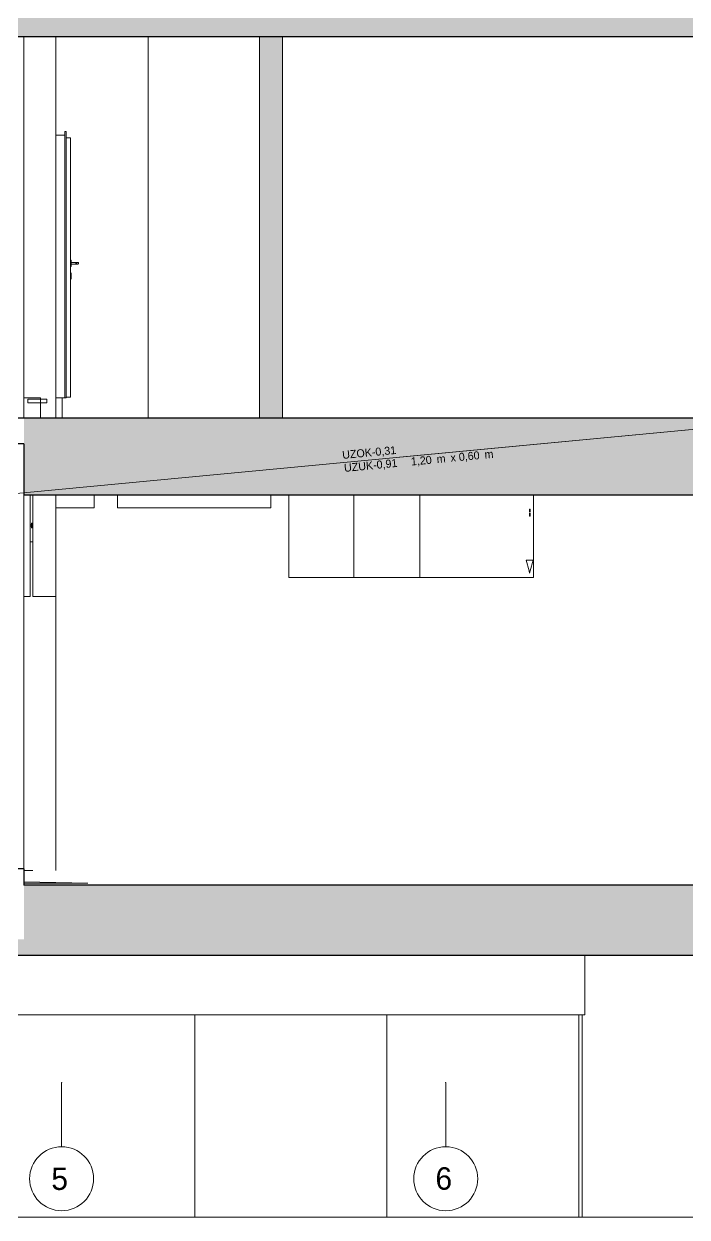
# Model space of a CAD drawing. Header units: metres. Extents: x -3.3 to 35.9, y -7 to 21.5.
# Drawn here: x 8.71 to 13.89, y -6.55 to 2.77 of the extents above; entities that cross this region are included whole.
import ezdxf

# ---------------------------------------------------------------- set-up
doc = ezdxf.new("R2010")
doc.units = ezdxf.units.M
doc.header["$MEASUREMENT"] = 0
doc.linetypes.add('Raster', pattern=[0.004, 0.002, -0.001, 0, -0.001])
doc.linetypes.add('Untersicht 1_1', pattern=[0.075, 0.025, -0.05])
for name, color, linetype in [('D_Schnitt D RB_1_000 Achsraster', 7, 'Continuous'), ('D_Schnitt D RB_1_111 Wand Aussen - Bohrpfahlwand 53', 7, 'Continuous'), ('D_Schnitt D RB_1_111 Wand Aussen - Bohrpfahlwand 80', 7, 'Continuous'), ('D_Schnitt D RB_1_120 Wand Innen tragend', 7, 'Continuous'), ('D_Schnitt D RB_1_210 Decke', 7, 'Continuous'), ('D_Schnitt D RB_1_250 Träger Unterzug', 7, 'Continuous'), ('D_Schnitt D RB_1_260 Fundament', 7, 'Continuous'), ('D_Schnitt D RB_1_270 Deckendurchbruchsymbol', 7, 'Continuous'), ('D_Schnitt D RB_1_410 Treppe', 7, 'Continuous'), ('D_Schnitt D RB_1_950 Polierplan Bemaßung', 7, 'Continuous')]:
    doc.layers.add(name, color=color, linetype=linetype)
doc.styles.add('ERSTELLTER_STIL_1', font='')
doc.styles.get('ERSTELLTER_STIL_1').set_extended_font_data('Eurostile')

msp = doc.modelspace()

# ---------------------------------------------------------------- hatches: boundary and pattern name
at = {"layer": 'D_Schnitt D RB_1_120 Wand Innen tragend', "linetype": 'Continuous', "lineweight": 0, "true_color": 0x000000}
msp.add_hatch(color=18, dxfattribs=at).paths.add_polyline_path([(10.545, 2.67), (10.545, -0.31), (10.725, -0.31), (10.725, 2.67)])
at = {"layer": 'D_Schnitt D RB_1_210 Decke', "linetype": 'Continuous', "lineweight": 0, "true_color": 0x000000}
msp.add_hatch(color=18, dxfattribs=at).paths.add_polyline_path([(0.53, 2.67), (14.87, 2.67), (14.87, 2.87), (0.53, 2.87)])
at = {"layer": 'D_Schnitt D RB_1_250 Träger Unterzug', "linetype": 'Continuous', "lineweight": 0, "true_color": 0x000000}
msp.add_hatch(color=18, dxfattribs=at).paths.add_polyline_path([(8.705, -0.31), (8.705, -0.91), (14.005, -0.91), (14.005, -0.76), (14.87, -0.76), (14.87, -0.31)])
at = {"layer": 'D_Schnitt D RB_1_260 Fundament', "linetype": 'Continuous', "lineweight": 0, "true_color": 0x000000}
msp.add_hatch(color=18, dxfattribs=at).paths.add_polyline_path([(8.305, -4.5074), (18.475, -4.5074), (18.475, -3.9573), (8.705, -3.9573), (8.705, -4.38), (8.305, -4.38)])

# ---------------------------------------------------------------- linework, layer by layer
at = {"layer": 'D_Schnitt D RB_1_000 Achsraster', "color": 5, "linetype": 'Raster', "lineweight": 0, "ltscale": 1000}
for p, q in [((9, -5.5), (9, -6)), ((12, -5.5), (12, -6))]:
    msp.add_line(p, q, dxfattribs=at)
at = {"layer": 'D_Schnitt D RB_1_000 Achsraster', "color": 5, "linetype": 'Continuous', "lineweight": 0, "ltscale": 1000}
for centre in [(9, -6.25), (12, -6.25)]:
    msp.add_circle(centre, 0.25, dxfattribs=at)
at = {"layer": 'D_Schnitt D RB_1_000 Achsraster', "color": 5, "linetype": 'Raster', "lineweight": 0, "ltscale": 1000}
for p in [(9, -5.5), (9, -5.5), (12, -5.5), (12, -5.5)]:
    msp.add_point(p, dxfattribs=at)
at = {"layer": 'D_Schnitt D RB_1_111 Wand Aussen - Bohrpfahlwand 53', "color": 7, "linetype": 'Continuous', "lineweight": 18, "ltscale": 1000}
for p, q in [((11.281, -1.555), (11.281, -0.91)), ((11.7988, -0.91), (11.7988, -1.555))]:
    msp.add_line(p, q, dxfattribs=at)
at = {"layer": 'D_Schnitt D RB_1_111 Wand Aussen - Bohrpfahlwand 80', "color": 7, "linetype": 'Continuous', "lineweight": 18, "ltscale": 1000}
for p, q in [((10.0398, -4.97), (10.0398, -6.55)), ((11.5398, -4.97), (11.5398, -6.55)), ((13.0398, -6.55), (13.0398, -4.97)), ((13.065, -4.97), (13.065, -6.55)), ((8.5398, -6.55), (10.0398, -6.55)), ((10.0398, -6.55), (11.5398, -6.55)), ((11.5398, -6.55), (13.0398, -6.55)), ((13.0626, -6.55), (13.0398, -6.55)), ((13.065, -6.55), (13.0626, -6.55)), ((13.065, -6.55), (13.085, -6.55)), ((14.5398, -6.55), (13.085, -6.55))]:
    msp.add_line(p, q, dxfattribs=at)
at = {"layer": 'D_Schnitt D RB_1_120 Wand Innen tragend', "color": 7, "linetype": 'Continuous', "lineweight": 18, "ltscale": 1000}
for p, q in [((8.705, 2.67), (8.705, -0.31)), ((8.955, -0.31), (8.955, 2.67)), ((9.675, -0.31), (9.675, 2.67)), ((10.545, 2.67), (10.545, -0.31)), ((10.725, 2.67), (10.725, -0.31)), ((8.705, -0.91), (8.705, -3.83)), ((8.775, -1.702), (8.775, -0.91)), ((8.955, -0.91), (8.955, -1.702)), ((8.775, -1.275), (8.755, -1.275)), ((8.755, -1.702), (8.705, -1.702)), ((8.775, -1.702), (8.955, -1.702)), ((8.955, -1.702), (8.955, -3.8421)), ((8.705, -3.8421), (8.775, -3.8421))]:
    msp.add_line(p, q, dxfattribs=at)
at = {"layer": 'D_Schnitt D RB_1_120 Wand Innen tragend', "color": 7, "linetype": 'Continuous', "lineweight": 13, "ltscale": 1000}
for p, q in [((8.955, 1.9), (9.025, 1.9)), ((9.025, -0.15), (9.025, 1.93)), ((9.025, 1.93), (9.035, 1.93)), ((9.035, -0.15), (9.035, 1.93)), ((9.07, 1.88), (9.035, 1.88)), ((9.07, -0.145), (9.07, 1.88)), ((9.07, 0.925), (9.075, 0.925)), ((9.07, 0.875), (9.075, 0.875)), ((9.075, 0.9246), (9.075, 0.925)), ((9.075, 0.9235), (9.075, 0.9246)), ((9.075, 0.9217), (9.075, 0.9235)), ((9.075, 0.9192), (9.075, 0.9217)), ((9.075, 0.9161), (9.075, 0.9192)), ((9.075, 0.9125), (9.075, 0.9161)), ((9.075, 0.9086), (9.075, 0.9125)), ((9.075, 0.9043), (9.075, 0.9086)), ((9.075, 0.907), (9.106, 0.907)), ((9.075, 0.9), (9.075, 0.9043)), ((9.075, 0.8957), (9.075, 0.9)), ((9.075, 0.8914), (9.075, 0.8957)), ((9.075, 0.893), (9.106, 0.893)), ((9.075, 0.8875), (9.075, 0.8914)), ((9.075, 0.8839), (9.075, 0.8875)), ((9.075, 0.8808), (9.075, 0.8839)), ((9.075, 0.8783), (9.075, 0.8808)), ((9.075, 0.8765), (9.075, 0.8783)), ((9.075, 0.8754), (9.075, 0.8765)), ((9.075, 0.875), (9.075, 0.8754)), ((9.106, 0.907), (9.1155, 0.907)), ((9.106, 0.893), (9.1155, 0.893)), ((9.1119, 0.9012), (9.1121, 0.9024)), ((9.1119, 0.9), (9.1119, 0.9012)), ((9.1119, 0.8988), (9.1119, 0.9)), ((9.1121, 0.8976), (9.1119, 0.8988)), ((9.1121, 0.9024), (9.1124, 0.9035)), ((9.1124, 0.8965), (9.1121, 0.8976)), ((9.1124, 0.9035), (9.1127, 0.9045)), ((9.1127, 0.8955), (9.1124, 0.8965)), ((9.1127, 0.9045), (9.1132, 0.9054)), ((9.1132, 0.8946), (9.1127, 0.8955)), ((9.1132, 0.9054), (9.1137, 0.9061)), ((9.1137, 0.8939), (9.1132, 0.8946)), ((9.1155, 0.907), (9.1225, 0.907)), ((9.1155, 0.893), (9.1225, 0.893)), ((9.1162, 0.9), (9.1163, 0.9012)), ((9.1163, 0.8988), (9.1162, 0.9)), ((9.1163, 0.9012), (9.1166, 0.9024)), ((9.1166, 0.8976), (9.1163, 0.8988)), ((9.1166, 0.9024), (9.117, 0.9035)), ((9.117, 0.8965), (9.1166, 0.8976)), ((9.117, 0.9035), (9.1176, 0.9045)), ((9.1176, 0.8955), (9.117, 0.8965)), ((9.1176, 0.9045), (9.1184, 0.9054)), ((9.1184, 0.8946), (9.1176, 0.8955)), ((9.118, 0.9), (9.1181, 0.9012)), ((9.1181, 0.8988), (9.118, 0.9)), ((9.1181, 0.9012), (9.1184, 0.9024)), ((9.1184, 0.8976), (9.1181, 0.8988)), ((9.1184, 0.9054), (9.1193, 0.9061)), ((9.1184, 0.9024), (9.1189, 0.9035)), ((9.1189, 0.8965), (9.1184, 0.8976)), ((9.1193, 0.8939), (9.1184, 0.8946)), ((9.1189, 0.9035), (9.1196, 0.9045)), ((9.1196, 0.8955), (9.1189, 0.8965)), ((9.1196, 0.9045), (9.1205, 0.9054)), ((9.1205, 0.8946), (9.1196, 0.8955)), ((9.1205, 0.9054), (9.1215, 0.9061)), ((9.1215, 0.8939), (9.1205, 0.8946)), ((9.1215, 0.9061), (9.1226, 0.9066)), ((9.1226, 0.8934), (9.1215, 0.8939)), ((9.1225, 0.907), (9.125, 0.907)), ((9.1225, 0.893), (9.125, 0.893)), ((9.1226, 0.9066), (9.1238, 0.9069)), ((9.1238, 0.8931), (9.1226, 0.8934)), ((9.1238, 0.9069), (9.125, 0.907)), ((9.125, 0.893), (9.1238, 0.8931)), ((9.125, 0.907), (9.1262, 0.9069)), ((9.1262, 0.8931), (9.125, 0.893)), ((9.1262, 0.9069), (9.1274, 0.9066)), ((9.1274, 0.8934), (9.1262, 0.8931)), ((9.1274, 0.9066), (9.1285, 0.9061)), ((9.1285, 0.8939), (9.1274, 0.8934)), ((9.1285, 0.9061), (9.1295, 0.9054)), ((9.1295, 0.8946), (9.1285, 0.8939)), ((9.1295, 0.9054), (9.1304, 0.9045)), ((9.1304, 0.8955), (9.1295, 0.8946)), ((9.1304, 0.9045), (9.1311, 0.9035)), ((9.1311, 0.8965), (9.1304, 0.8955)), ((9.1311, 0.9035), (9.1316, 0.9024)), ((9.1316, 0.8976), (9.1311, 0.8965)), ((9.1316, 0.9024), (9.1319, 0.9012)), ((9.1319, 0.8988), (9.1316, 0.8976)), ((9.1319, 0.9012), (9.132, 0.9)), ((9.132, 0.9), (9.1319, 0.8988)), ((9.075, 0.8246), (9.075, 0.825)), ((9.075, 0.8235), (9.075, 0.8246)), ((9.075, 0.8217), (9.075, 0.8235)), ((9.075, 0.8192), (9.075, 0.8217)), ((9.075, 0.8161), (9.075, 0.8192)), ((9.075, 0.8125), (9.075, 0.8161)), ((9.075, 0.8086), (9.075, 0.8125)), ((9.075, 0.8043), (9.075, 0.8086)), ((9.075, 0.8), (9.075, 0.8043)), ((9.075, 0.7957), (9.075, 0.8)), ((9.075, 0.7914), (9.075, 0.7957)), ((9.075, 0.7875), (9.075, 0.7914)), ((9.075, 0.7839), (9.075, 0.7875)), ((9.075, 0.7808), (9.075, 0.7839)), ((9.075, 0.7783), (9.075, 0.7808)), ((9.075, 0.7765), (9.075, 0.7783)), ((9.075, 0.7754), (9.075, 0.7765)), ((9.075, 0.775), (9.075, 0.7754)), ((9.005, -0.15), (8.955, -0.15)), ((9.005, -0.31), (9.005, -0.15)), ((9.005, -0.15), (9.025, -0.15)), ((9.025, -0.15), (9.035, -0.15)), ((9.07, -0.145), (9.035, -0.145))]:
    msp.add_line(p, q, dxfattribs=at)
at = {"layer": 'D_Schnitt D RB_1_120 Wand Innen tragend', "color": 16, "linetype": 'Continuous', "lineweight": 13, "ltscale": 1000, "true_color": 0x7e0000}
for p, q in [((10.775, -1.555), (10.775, -0.91)), ((12.685, -0.91), (12.685, -1.555)), ((12.685, -1.555), (10.775, -1.555))]:
    msp.add_line(p, q, dxfattribs=at)
at = {"layer": 'D_Schnitt D RB_1_210 Decke', "color": 7, "linetype": 'Continuous', "lineweight": 25, "ltscale": 1000}
for p, q in [((8.705, 2.67), (8.525, 2.67)), ((10.545, 2.67), (8.705, 2.67)), ((10.725, 2.67), (10.545, 2.67)), ((8.705, -0.31), (8.525, -0.31)), ((8.705, -0.51), (8.505, -0.51))]:
    msp.add_line(p, q, dxfattribs=at)
at = {"layer": 'D_Schnitt D RB_1_210 Decke', "color": 7, "linetype": 'Continuous', "lineweight": 25, "ltscale": 1000, "flags": 128}
msp.add_lwpolyline([(14.87, 2.67), (14.78, 2.67), (10.725, 2.67)], dxfattribs=at)
at = {"layer": 'D_Schnitt D RB_1_250 Träger Unterzug', "color": 7, "linetype": 'Continuous', "lineweight": 25, "ltscale": 1000}
for p, q in [((10.545, -0.31), (8.705, -0.31)), ((10.725, -0.31), (10.545, -0.31)), ((8.705, -0.51), (8.705, -0.91)), ((14.005, -0.91), (8.705, -0.91))]:
    msp.add_line(p, q, dxfattribs=at)
at = {"layer": 'D_Schnitt D RB_1_250 Träger Unterzug', "color": 7, "linetype": 'Continuous', "lineweight": 25, "ltscale": 1000, "flags": 128}
msp.add_lwpolyline([(14.87, -0.31), (14.78, -0.31), (10.725, -0.31)], dxfattribs=at)
at = {"layer": 'D_Schnitt D RB_1_260 Fundament', "color": 7, "linetype": 'Continuous', "lineweight": 25, "ltscale": 1000}
for p, q in [((8.705, -3.83), (8.505, -3.83)), ((8.705, -3.83), (8.705, -3.9573)), ((18.475, -3.9573), (8.705, -3.9573)), ((18.475, -4.5074), (8.305, -4.5074))]:
    msp.add_line(p, q, dxfattribs=at)
at = {"layer": 'D_Schnitt D RB_1_260 Fundament', "color": 7, "linetype": 'Continuous', "lineweight": 18, "ltscale": 1000}
for p, q in [((8.705, -3.9318), (9.205, -3.9418)), ((9.205, -3.9418), (8.705, -3.9418))]:
    msp.add_line(p, q, dxfattribs=at)
at = {"layer": 'D_Schnitt D RB_1_260 Fundament', "color": 7, "linetype": 'Continuous', "lineweight": 13, "ltscale": 1000}
for p, q in [((13.085, -4.97), (13.085, -4.5074)), ((8.555, -4.97), (13.085, -4.97))]:
    msp.add_line(p, q, dxfattribs=at)
at = {"layer": 'D_Schnitt D RB_1_270 Deckendurchbruchsymbol', "color": 7, "linetype": 'Continuous', "lineweight": 13, "ltscale": 1000}
for p, q in [((8.705, -0.15), (8.835, -0.15)), ((8.835, -0.31), (8.835, -0.15)), ((9.255, -1.01), (9.255, -0.91)), ((9.435, -1.01), (9.435, -0.91)), ((10.635, -1.01), (10.635, -0.91)), ((8.955, -1.01), (9.255, -1.01)), ((9.435, -1.01), (10.635, -1.01))]:
    msp.add_line(p, q, dxfattribs=at)
at = {"layer": 'D_Schnitt D RB_1_270 Deckendurchbruchsymbol', "color": 1, "linetype": 'Continuous', "lineweight": 0, "ltscale": 1000}
for p, q in [((8.735, -0.16), (8.7349, -0.16)), ((8.885, -0.16), (8.735, -0.16)), ((8.735, -0.19), (8.735, -0.16)), ((8.8849, -0.16), (8.885, -0.16)), ((8.885, -0.19), (8.885, -0.16)), ((8.735, -0.19), (8.7349, -0.19)), ((8.885, -0.19), (8.735, -0.19)), ((8.8849, -0.19), (8.885, -0.19))]:
    msp.add_line(p, q, dxfattribs=at)
at = {"layer": 'D_Schnitt D RB_1_410 Treppe', "color": 7, "linetype": 'Continuous', "lineweight": 18, "ltscale": 1000}
for p, q in [((8.755, -0.9554), (8.755, -0.91)), ((8.755, -1.0154), (8.755, -0.9554)), ((8.755, -1.0754), (8.755, -1.0154)), ((8.755, -1.1354), (8.755, -1.0754)), ((8.755, -1.1954), (8.755, -1.1354)), ((8.755, -1.2554), (8.755, -1.1954)), ((8.755, -1.3154), (8.755, -1.2554)), ((8.755, -1.3754), (8.755, -1.3154)), ((8.755, -1.4354), (8.755, -1.3754)), ((8.755, -1.4954), (8.755, -1.4354)), ((8.755, -1.5554), (8.755, -1.4954)), ((8.755, -1.6154), (8.755, -1.5554)), ((8.755, -1.6754), (8.755, -1.6154)), ((8.755, -1.702), (8.755, -1.6754))]:
    msp.add_line(p, q, dxfattribs=at)
at = {"layer": 'D_Schnitt D RB_1_410 Treppe', "color": 7, "linetype": 'Continuous', "lineweight": 13, "ltscale": 1000}
for p, q in [((8.755, -1.1431), (8.765, -1.1431)), ((8.755, -1.1531), (8.765, -1.1531)), ((8.765, -1.1306), (8.765, -1.1308)), ((8.765, -1.1306), (8.77, -1.1306)), ((8.765, -1.1308), (8.765, -1.1316)), ((8.765, -1.1316), (8.765, -1.1329)), ((8.765, -1.1329), (8.765, -1.1347)), ((8.765, -1.1347), (8.765, -1.1368)), ((8.765, -1.1368), (8.765, -1.1393)), ((8.765, -1.1393), (8.765, -1.1421)), ((8.765, -1.1421), (8.765, -1.145)), ((8.765, -1.145), (8.765, -1.1481)), ((8.765, -1.1481), (8.765, -1.1511)), ((8.765, -1.1511), (8.765, -1.1541)), ((8.765, -1.1541), (8.765, -1.1568)), ((8.765, -1.1568), (8.765, -1.1593)), ((8.765, -1.1593), (8.765, -1.1615)), ((8.765, -1.1615), (8.765, -1.1632)), ((8.765, -1.1632), (8.765, -1.1645)), ((8.765, -1.1645), (8.765, -1.1653)), ((8.765, -1.1653), (8.765, -1.1656)), ((8.765, -1.1656), (8.77, -1.1656)), ((8.77, -1.1306), (8.77, -1.1308)), ((8.77, -1.1308), (8.77, -1.1316)), ((8.77, -1.1316), (8.77, -1.1329)), ((8.77, -1.1329), (8.77, -1.1347)), ((8.77, -1.1347), (8.77, -1.1368)), ((8.77, -1.1368), (8.77, -1.1393)), ((8.77, -1.1393), (8.77, -1.1421)), ((8.77, -1.1421), (8.77, -1.145)), ((8.77, -1.145), (8.77, -1.1481)), ((8.77, -1.1481), (8.77, -1.1511)), ((8.77, -1.1511), (8.77, -1.1541)), ((8.77, -1.1541), (8.77, -1.1568)), ((8.77, -1.1568), (8.77, -1.1593)), ((8.77, -1.1593), (8.77, -1.1615)), ((8.77, -1.1615), (8.77, -1.1632)), ((8.77, -1.1632), (8.77, -1.1645)), ((8.77, -1.1645), (8.77, -1.1653)), ((8.77, -1.1653), (8.77, -1.1656))]:
    msp.add_line(p, q, dxfattribs=at)
at = {"layer": 'D_Schnitt D RB_1_950 Polierplan Bemaßung', "color": 7, "linetype": 'Untersicht 1_1', "lineweight": 13, "ltscale": 1000}
for p, q in [((8.5075, -0.9098), (14.87, -0.31)), ((14.87, -0.31), (11.6381, -0.6147))]:
    msp.add_line(p, q, dxfattribs=at)
at = {"layer": 'D_Schnitt D RB_1_950 Polierplan Bemaßung', "color": 7, "linetype": 'Continuous', "lineweight": 13, "ltscale": 1000}
for p, q in [((12.655, -1.0202), (12.655, -1.023)), ((12.655, -1.0202), (12.6581, -1.0202)), ((12.655, -1.023), (12.6581, -1.023)), ((12.655, -1.023), (12.655, -1.0258)), ((12.6581, -1.0202), (12.6581, -1.023)), ((12.6581, -1.023), (12.6581, -1.0258)), ((12.655, -1.0258), (12.655, -1.0346)), ((12.655, -1.0258), (12.6581, -1.0258)), ((12.655, -1.0346), (12.655, -1.0359)), ((12.655, -1.0359), (12.655, -1.0368)), ((12.655, -1.0368), (12.655, -1.0378)), ((12.655, -1.0378), (12.655, -1.0386)), ((12.655, -1.0386), (12.655, -1.0393)), ((12.655, -1.0393), (12.655, -1.0398)), ((12.655, -1.0398), (12.655, -1.0402)), ((12.655, -1.0402), (12.655, -1.0403)), ((12.655, -1.0403), (12.6581, -1.0403)), ((12.655, -1.0517), (12.655, -1.0526)), ((12.655, -1.0517), (12.6581, -1.0517)), ((12.655, -1.0526), (12.655, -1.0534)), ((12.655, -1.0534), (12.655, -1.0543)), ((12.655, -1.0543), (12.655, -1.0552)), ((12.655, -1.0552), (12.655, -1.056)), ((12.655, -1.056), (12.655, -1.0566)), ((12.655, -1.0566), (12.655, -1.059)), ((12.655, -1.0566), (12.6581, -1.0566)), ((12.655, -1.059), (12.655, -1.0714)), ((12.655, -1.059), (12.6581, -1.059)), ((12.655, -1.0714), (12.6581, -1.0714)), ((12.655, -1.0714), (12.655, -1.0725)), ((12.655, -1.0725), (12.655, -1.0733)), ((12.655, -1.0733), (12.655, -1.0739)), ((12.655, -1.0739), (12.655, -1.0743)), ((12.655, -1.0743), (12.655, -1.0753)), ((12.655, -1.0743), (12.6581, -1.0743)), ((12.655, -1.0753), (12.6581, -1.0753)), ((12.6581, -1.0258), (12.6581, -1.0346)), ((12.6581, -1.0346), (12.6581, -1.0359)), ((12.6581, -1.0359), (12.6581, -1.0368)), ((12.6581, -1.0368), (12.6581, -1.0378)), ((12.6581, -1.0378), (12.6581, -1.0386)), ((12.6581, -1.0386), (12.6581, -1.0393)), ((12.6581, -1.0393), (12.6581, -1.0398)), ((12.6581, -1.0398), (12.6581, -1.0402)), ((12.6581, -1.0402), (12.6581, -1.0403)), ((12.6581, -1.0517), (12.6581, -1.0526)), ((12.6581, -1.0526), (12.6581, -1.0534)), ((12.6581, -1.0534), (12.6581, -1.0543)), ((12.6581, -1.0543), (12.6581, -1.0552)), ((12.6581, -1.0552), (12.6581, -1.056)), ((12.6581, -1.056), (12.6581, -1.0566)), ((12.6581, -1.0566), (12.6581, -1.059)), ((12.6581, -1.059), (12.6581, -1.0714)), ((12.6581, -1.0714), (12.6581, -1.0725)), ((12.6581, -1.0725), (12.6581, -1.0733)), ((12.6581, -1.0733), (12.6581, -1.0739)), ((12.6581, -1.0739), (12.6581, -1.0743)), ((12.6581, -1.0743), (12.6581, -1.0753)), ((12.6272, -1.42), (12.6309, -1.42)), ((12.6504, -1.5033), (12.6272, -1.42)), ((12.6309, -1.42), (12.6411, -1.42)), ((12.6411, -1.42), (12.655, -1.42)), ((12.655, -1.42), (12.6689, -1.42)), ((12.6596, -1.5033), (12.6828, -1.42)), ((12.6689, -1.42), (12.6791, -1.42)), ((12.6791, -1.42), (12.6828, -1.42)), ((12.6504, -1.5033), (12.651, -1.5033)), ((12.655, -1.52), (12.6504, -1.5033)), ((12.651, -1.5033), (12.6527, -1.5033)), ((12.6527, -1.5033), (12.655, -1.5033)), ((12.655, -1.5033), (12.6573, -1.5033)), ((12.655, -1.52), (12.6596, -1.5033)), ((12.6573, -1.5033), (12.659, -1.5033)), ((12.659, -1.5033), (12.6596, -1.5033))]:
    msp.add_line(p, q, dxfattribs=at)

# ---------------------------------------------------------------- texts
at = {"layer": 'D_Schnitt D RB_1_000 Achsraster', "color": 5, "linetype": 'Continuous', "lineweight": 0, "char_height": 0.175, "attachment_point": 1, "style": 'ERSTELLTER_STIL_1'}
for s, insert in [('\\A1;{\\pql;\\pt0;\\fEurostile|b0|i0|c0|p0;\\W1.000000;5}', (8.9195, -6.1625)), ('\\A1;{\\pql;\\pt0;\\fEurostile|b0|i0|c0|p0;\\W1.000000;6}', (11.9195, -6.1607))]:
    msp.add_mtext(s, dxfattribs=dict(at, insert=insert))
at = {"layer": 'D_Schnitt D RB_1_950 Polierplan Bemaßung', "color": 7, "linetype": 'Continuous', "lineweight": 13, "char_height": 0.0625, "rotation": 5.3851, "style": 'ERSTELLTER_STIL_1'}
for s, insert, attachment_point in [('\\A1;{\\pqr;\\pt0,1;\\fEurostile|b0|i0|c0|p0;\\W1.000000; UZOK}', (11.4196, -0.5444), 3), ('\\A1;{\\pql;\\pt0,1;\\fEurostile|b0|i0|c0|p0;\\W1.000000;-0,31\\fEurostile|b0|i0|c0|p0;\\W1.000000;\\A1{\\H.66x;\\S^  ;}\\fEurostile|b0|i0|c0|p0;\\W1.000000;\\fEurostile|b0|i0|c0|p0;\\W1.000000;\\A1{\\H.66x;\\S^  ;}\\fEurostile|b0|i0|c0|p0;\\W1.000000;\\fEurostile|b0|i0|c0|p0;\\W1.000000;\\fEurostile|b0|i0|c0|p0;\\W1.000000;\\fEurostile|b0|i0|c0|p0;\\W1.000000;\\fEurostile|b0|i0|c0|p0;\\W1.000000;\\fEurostile|b0|i0|c0|p0;\\W1.000000;\\fEurostile|b0|i0|c0|p0;\\W1.000000;\\A1{\\H.66x;\\S^  ;}\\fEurostile|b0|i0|c0|p0;\\W1.000000;\\fEurostile|b0|i0|c0|p0;\\W1.000000;\\A1{\\H.66x;\\S^  ;}\\fEurostile|b0|i0|c0|p0;\\W1.000000;\\fEurostile|b0|i0|c0|p0;\\W1.000000;\\fEurostile|b0|i0|c0|p0;\\W1.000000;\\fEurostile|b0|i0|c0|p0;\\W1.000000;\\fEurostile|b0|i0|c0|p0;\\W1.000000;\\fEurostile|b0|i0|c0|p0;\\W1.000000;\\fEurostile|b0|i0|c0|p0;\\W1.000000;\\A1{\\H.66x;\\S^  ;}\\fEurostile|b0|i0|c0|p0;\\W1.000000;\\fEurostile|b0|i0|c0|p0;\\W1.000000;\\A1{\\H.66x;\\S^  ;}\\fEurostile|b0|i0|c0|p0;\\W1.000000;\\fEurostile|b0|i0|c0|p0;\\W1.000000;\\fEurostile|b0|i0|c0|p0;\\W1.000000;\\fEurostile|b0|i0|c0|p0;\\W1.000000;\\fEurostile|b0|i0|c0|p0;\\W1.000000;\\fEurostile|b0|i0|c0|p0;\\W1.000000;\\fEurostile|b0|i0|c0|p0;\\W1.000000;\\A1{\\H.66x;\\S^  ;}\\fEurostile|b0|i0|c0|p0;\\W1.000000;\\fEurostile|b0|i0|c0|p0;\\W1.000000;\\fEurostile|b0|i0|c0|p0;\\W1.000000;\\fEurostile|b0|i0|c0|p0;\\W1.000000;\\fEurostile|b0|i0|c0|p0;\\W1.000000;\\fEurostile|b0|i0|c0|p0;\\W1.000000;\\fEurostile|b0|i0|c0|p0;\\W1.000000;\\fEurostile|b0|i0|c0|p0;\\W1.000000;\\fEurostile|b0|i0|c0|p0;\\W1.000000;\\fEurostile|b0|i0|c0|p0;\\W1.000000;\\fEurostile|b0|i0|c0|p0;\\W1.000000;\\fEurostile|b0|i0|c0|p0;\\W1.000000;\\fEurostile|b0|i0|c0|p0;\\W1.000000;\\fEurostile|b0|i0|c0|p0;\\W1.000000;\\fEurostile|b0|i0|c0|p0;\\W1.000000;\\fEurostile|b0|i0|c0|p0;\\W1.000000;\\fEurostile|b0|i0|c0|p0;\\W1.000000;\\fEurostile|b0|i0|c0|p0;\\W1.000000;\\fEurostile|b0|i0|c0|p0;\\W1.000000;}', (11.4196, -0.5444), 1), ('\\A1;{\\pqr;\\pt0,1;\\fEurostile|b0|i0|c0|p0;\\W1.000000;UZUK}', (11.4292, -0.6461), 3), ('\\A1;{\\pql;\\pt0,1;\\fEurostile|b0|i0|c0|p0;\\W1.000000;-0,91\\fEurostile|b0|i0|c0|p0;\\W1.000000;\\A1{\\H.66x;\\S^  ;}\\fEurostile|b0|i0|c0|p0;\\W1.000000;\\fEurostile|b0|i0|c0|p0;\\W1.000000;\\A1{\\H.66x;\\S^  ;}\\fEurostile|b0|i0|c0|p0;\\W1.000000;\\fEurostile|b0|i0|c0|p0;\\W1.000000;\\fEurostile|b0|i0|c0|p0;\\W1.000000;\\fEurostile|b0|i0|c0|p0;\\W1.000000;\\fEurostile|b0|i0|c0|p0;\\W1.000000;\\fEurostile|b0|i0|c0|p0;\\W1.000000;\\fEurostile|b0|i0|c0|p0;\\W1.000000;\\A1{\\H.66x;\\S^  ;}\\fEurostile|b0|i0|c0|p0;\\W1.000000;\\fEurostile|b0|i0|c0|p0;\\W1.000000;\\A1{\\H.66x;\\S^  ;}\\fEurostile|b0|i0|c0|p0;\\W1.000000;\\fEurostile|b0|i0|c0|p0;\\W1.000000;\\fEurostile|b0|i0|c0|p0;\\W1.000000;\\fEurostile|b0|i0|c0|p0;\\W1.000000;\\fEurostile|b0|i0|c0|p0;\\W1.000000;\\fEurostile|b0|i0|c0|p0;\\W1.000000;\\fEurostile|b0|i0|c0|p0;\\W1.000000;\\A1{\\H.66x;\\S^  ;}\\fEurostile|b0|i0|c0|p0;\\W1.000000;\\fEurostile|b0|i0|c0|p0;\\W1.000000;\\A1{\\H.66x;\\S^  ;}\\fEurostile|b0|i0|c0|p0;\\W1.000000;\\fEurostile|b0|i0|c0|p0;\\W1.000000;\\fEurostile|b0|i0|c0|p0;\\W1.000000;\\fEurostile|b0|i0|c0|p0;\\W1.000000;\\fEurostile|b0|i0|c0|p0;\\W1.000000;\\fEurostile|b0|i0|c0|p0;\\W1.000000;\\fEurostile|b0|i0|c0|p0;\\W1.000000;\\A1{\\H.66x;\\S^  ;}\\fEurostile|b0|i0|c0|p0;\\W1.000000;\\fEurostile|b0|i0|c0|p0;\\W1.000000;\\fEurostile|b0|i0|c0|p0;\\W1.000000;\\fEurostile|b0|i0|c0|p0;\\W1.000000;\\fEurostile|b0|i0|c0|p0;\\W1.000000;\\fEurostile|b0|i0|c0|p0;\\W1.000000;\\fEurostile|b0|i0|c0|p0;\\W1.000000;\\fEurostile|b0|i0|c0|p0;\\W1.000000;\\fEurostile|b0|i0|c0|p0;\\W1.000000;\\fEurostile|b0|i0|c0|p0;\\W1.000000;\\fEurostile|b0|i0|c0|p0;\\W1.000000;\\fEurostile|b0|i0|c0|p0;\\W1.000000;\\fEurostile|b0|i0|c0|p0;\\W1.000000;\\fEurostile|b0|i0|c0|p0;\\W1.000000;\\fEurostile|b0|i0|c0|p0;\\W1.000000;\\fEurostile|b0|i0|c0|p0;\\W1.000000;\\fEurostile|b0|i0|c0|p0;\\W1.000000;\\fEurostile|b0|i0|c0|p0;\\W1.000000;\\fEurostile|b0|i0|c0|p0;\\W1.000000;}', (11.4291, -0.6455), 1), ('\\A1;{\\pql;\\pt0,1;\\fEurostile|b0|i0|c0|p0;\\W1.000000;}', (11.7241, -0.6066), 1), ('\\A1;{\\pql;\\pt0,1;\\fEurostile|b0|i0|c0|p0;\\W1.000000;1,20\\fEurostile|b0|i0|c0|p0;\\W1.000000;\\A1{\\H.66x;\\S^  ;}\\fEurostile|b0|i0|c0|p0;\\W1.000000; m\\fEurostile|b0|i0|c0|p0;\\W1.000000;\\A1{\\H.66x;\\S^  ;}\\fEurostile|b0|i0|c0|p0;\\W1.000000; x \\fEurostile|b0|i0|c0|p0;\\W1.000000;\\fEurostile|b0|i0|c0|p0;\\W1.000000;\\fEurostile|b0|i0|c0|p0;\\W1.000000;\\fEurostile|b0|i0|c0|p0;\\W1.000000;\\fEurostile|b0|i0|c0|p0;\\W1.000000;0,60\\fEurostile|b0|i0|c0|p0;\\W1.000000;\\A1{\\H.66x;\\S^  ;}\\fEurostile|b0|i0|c0|p0;\\W1.000000; m\\fEurostile|b0|i0|c0|p0;\\W1.000000;\\A1{\\H.66x;\\S^  ;}\\fEurostile|b0|i0|c0|p0;\\W1.000000;\\fEurostile|b0|i0|c0|p0;\\W1.000000;\\fEurostile|b0|i0|c0|p0;\\W1.000000;\\fEurostile|b0|i0|c0|p0;\\W1.000000;\\fEurostile|b0|i0|c0|p0;\\W1.000000;\\fEurostile|b0|i0|c0|p0;\\W1.000000;\\fEurostile|b0|i0|c0|p0;\\W1.000000;\\A1{\\H.66x;\\S^  ;}\\fEurostile|b0|i0|c0|p0;\\W1.000000;\\fEurostile|b0|i0|c0|p0;\\W1.000000;\\A1{\\H.66x;\\S^  ;}\\fEurostile|b0|i0|c0|p0;\\W1.000000;\\fEurostile|b0|i0|c0|p0;\\W1.000000;\\fEurostile|b0|i0|c0|p0;\\W1.000000;\\fEurostile|b0|i0|c0|p0;\\W1.000000;\\fEurostile|b0|i0|c0|p0;\\W1.000000;\\fEurostile|b0|i0|c0|p0;\\W1.000000;\\fEurostile|b0|i0|c0|p0;\\W1.000000;\\A1{\\H.66x;\\S^  ;}\\fEurostile|b0|i0|c0|p0;\\W1.000000;\\fEurostile|b0|i0|c0|p0;\\W1.000000;\\A1{\\H.66x;\\S^  ;}\\fEurostile|b0|i0|c0|p0;\\W1.000000;\\fEurostile|b0|i0|c0|p0;\\W1.000000;\\fEurostile|b0|i0|c0|p0;\\W1.000000;\\fEurostile|b0|i0|c0|p0;\\W1.000000;\\fEurostile|b0|i0|c0|p0;\\W1.000000;\\fEurostile|b0|i0|c0|p0;\\W1.000000;\\fEurostile|b0|i0|c0|p0;\\W1.000000;\\A1{\\H.66x;\\S^  ;}\\fEurostile|b0|i0|c0|p0;\\W1.000000;\\fEurostile|b0|i0|c0|p0;\\W1.000000;\\A1{\\H.66x;\\S^  ;}\\fEurostile|b0|i0|c0|p0;\\W1.000000;\\fEurostile|b0|i0|c0|p0;\\W1.000000;\\fEurostile|b0|i0|c0|p0;\\W1.000000;\\fEurostile|b0|i0|c0|p0;\\W1.000000;\\fEurostile|b0|i0|c0|p0;\\W1.000000;\\fEurostile|b0|i0|c0|p0;\\W1.000000;\\fEurostile|b0|i0|c0|p0;\\W1.000000;\\A1{\\H.66x;\\S^  ;}\\fEurostile|b0|i0|c0|p0;\\W1.000000;}', (11.7251, -0.6176), 1)]:
    msp.add_mtext(s, dxfattribs=dict(at, insert=insert, attachment_point=attachment_point))

doc.saveas('drawing.dxf')
